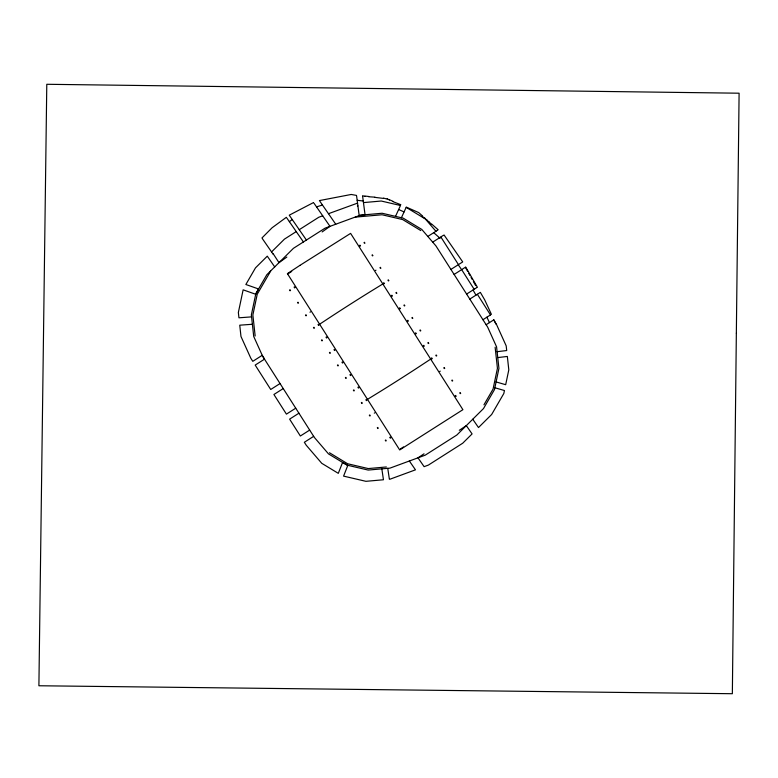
<?xml version="1.0" encoding="UTF-8"?>
<svg xmlns="http://www.w3.org/2000/svg" width="778" height="778" viewBox="0 0 778 778"><rect width="100%" height="100%" fill="white"/><g stroke="black" fill="none" stroke-linecap="round" stroke-linejoin="round"><path stroke-width="1.17" d="M364.921 196.338L362.548 195.716M368.646 196.756L374.889 197.155M374.84 197.359L383.447 198.409M387.113 199.071L383.515 198.108M389.389 200.072L387.201 198.701M392.851 201.609L400.835 204.711M395.516 216.372L400.485 205.47M401.409 217.752L405.921 207.872M270.647 271.075L257.236 294.23L252.869 314.983L255.155 335.999M483.955 404.803L493.058 389.097L497.434 368.334L495.129 347.251M422.376 216.381L424.068 217.889M426.918 220.407L424.311 217.548M428.62 221.915L427.171 220.067M431.469 224.434L428.863 221.565M261.914 238.01L272.086 227.769L286.362 217.305M271.571 251.916L284.447 239.128L296.253 231.601M289.231 215.195L313.524 202.552M289.367 221.652L292.246 219.542M286.839 257.071L278.991 262.653L273.234 253.813M322.141 231.932L329.989 226.349L314.011 203.233M424.039 453.798L418 457.824L424.107 466.664L428.377 465.088L462.716 443.217L472.081 433.92L466.323 425.615L459.283 430.312M319.612 324.222L332.118 315.985A237.212 28.912 -32.5 0 1 370.065 291.808L382.825 283.96M430.681 359.105L418.175 367.342A237.212 28.912 -32.5 0 1 380.228 391.509L367.479 399.357M299.258 229.685L318.786 217.247L322.705 215.807M287.646 274.031L291.721 271.434M289.533 290.038L290.038 289.727L290.515 290.476L290.019 290.797M294.045 287.17L294.551 286.849L295.027 287.607L294.522 287.918M360.01 245.158L359.514 245.469L359.99 246.227L360.496 245.906M364.522 242.279L364.016 242.6L364.503 243.349L364.999 243.037M297.517 302.564L298.013 302.243L298.489 303.002L297.993 303.313M372.497 254.805L372.001 255.126L372.477 255.874L372.973 255.554M427.812 236.444L437.479 230.288M305.491 315.09L305.987 314.769L306.474 315.518L305.968 315.839M309.994 312.221L310.5 311.9M375.463 270.52L375.969 270.199M380.471 267.331L379.975 267.651L380.452 268.4L380.948 268.079M432.704 242.133L443.275 235.403M313.466 327.616L313.972 327.295L314.448 328.044L313.942 328.365M317.978 324.737L318.474 324.416L318.951 325.175L318.455 325.496M383.943 282.725L383.437 283.046L383.924 283.795L384.42 283.474M388.446 279.847L387.95 280.168L388.426 280.926L388.932 280.605M321.44 340.132L321.946 339.811L322.423 340.57L321.917 340.89M325.953 337.263L326.449 336.942L326.935 337.691L326.429 338.012M391.918 295.241L391.422 295.562L391.898 296.321L392.394 296M396.43 292.372L395.924 292.693L396.401 293.442L396.906 293.121M450.919 269.431L457.542 265.21M462.015 262.361L458.261 264.753L461.597 269.665L465.351 267.272L467.646 271.337M280.041 383.544L270.725 389.486L255.184 365.086L264.51 359.154L262.235 355.313L252.792 361.332L250.808 358.22L240.976 336.475L239.75 325.185L252.383 324.27M329.415 352.658L329.921 352.337L330.397 353.086L329.901 353.406M333.927 349.789L334.423 349.468L334.91 350.217L334.404 350.538M399.892 307.767L399.396 308.088L399.873 308.837L400.369 308.516M404.404 304.898L403.899 305.219L404.385 305.968L404.881 305.647M454.109 274.44L460.751 270.209M283.241 388.553L273.914 394.495L286.421 414.129L295.737 408.187M337.399 365.183L337.895 364.863L338.372 365.611L337.876 365.932M341.902 362.305L342.408 361.994L342.884 362.743L342.378 363.063M407.866 320.293L407.371 320.614L407.847 321.363L408.353 321.042M412.379 317.424L411.883 317.735L412.359 318.494L412.855 318.173M466.615 294.074L476.797 287.578M345.374 377.7L345.87 377.388L346.346 378.137L345.85 378.458M349.876 374.831L350.382 374.51L350.859 375.268L350.363 375.579M415.851 332.819L415.345 333.13L415.822 333.888L416.327 333.567M420.353 329.94L419.857 330.261L420.334 331.01L420.83 330.699M469.805 299.083L479.725 292.761M298.937 413.196L289.611 419.138L300.357 436.011L309.683 430.078M353.348 390.225L353.844 389.904L354.33 390.663L353.825 390.974M357.861 387.356L358.357 387.036L358.833 387.784L358.337 388.105M423.825 345.335L423.32 345.656L423.806 346.404L424.302 346.093M428.328 342.466L427.832 342.787L428.308 343.536L428.814 343.215M482.953 319.719L490.685 314.789M361.323 402.751L361.828 402.43L362.305 403.179L361.799 403.5M365.835 399.882L366.331 399.561L366.808 400.31L366.312 400.631M431.8 357.861L431.304 358.181L431.78 358.93L432.276 358.609M436.312 354.992L435.806 355.313L436.283 356.061L436.789 355.74M486.143 324.727L493.203 320.225M313.67 436.341L304.344 442.274L306.231 445.23L321.771 463.328L338.294 473.345L342.583 462.443L347.834 465.332L343.584 476.117L365.923 481.319L383.457 479.763L381.833 468.862M369.297 415.267L369.803 414.956L370.279 415.705L369.783 416.026M444.287 367.508L443.781 367.829L444.257 368.577L444.763 368.266M374.286 413.147L374.792 412.836M439.755 371.456L440.251 371.135M377.281 427.793L377.777 427.472L378.254 428.231L377.758 428.542M452.261 380.034L451.755 380.354L452.242 381.103L452.738 380.782M385.256 440.319L385.752 439.998L386.228 440.747L385.732 441.068M389.759 437.45L390.264 437.129L390.741 437.878L390.235 438.199M455.733 395.428L455.227 395.749L455.704 396.498L456.209 396.177M460.236 392.559L459.74 392.88L460.216 393.629L460.712 393.308M400.466 448.906L403.519 446.951M328.462 213.697L357.54 203.126M316.539 206.899L322.442 205.003M319.398 200.588L351.228 194.461L356.528 195.424M497.113 351.685L506.702 350.547L506.186 345.86L496.354 324.125L493.68 319.923M497.755 357.588L507.344 356.45L508.802 369.861L505.681 384.702L496.082 381.93M357.403 205.898L357.899 205.859M363.452 202.601L381.249 201.025L400.466 205.499M355.361 217.12L382.017 214.757L402.673 219.571L420.81 230.57M386.365 466.965L368.276 468.57L347.62 463.756L329.483 452.757M251.576 316.879L238.943 317.803L238.36 312.484L243.135 289.834L255.709 294.269L258.559 288.978L245.858 284.495L255.495 267.865L267.282 256.166L274.712 266.903M364.989 196.066L368.714 196.484M357.17 200.306L363.248 200.987M494.857 387.755L504.445 390.527L503.833 393.483L491.667 414.47L478.499 427.55L472.752 419.235M389.467 199.761L392.929 201.278M406.272 207.104L418.681 212.579L422.61 216.06M398.637 209.525L404.074 211.917M406.155 207.347L425.391 219.017L435.923 231.28M431.722 224.083L438.218 229.811M444.014 234.927L462.716 261.914M433.725 232.68L439.512 237.796M439.463 237.825L440.047 238.486M262.4 238.7L273.321 254.464M319.914 201.337L335.746 224.229M289.708 215.876L306.415 240.042M286.829 217.986L303.41 241.958M409.364 461.004L415.471 469.834L390.089 479.17L389.379 479.238L387.755 468.337M440.941 237.115L458.456 264.627M461.646 269.635L474.152 289.27M477.352 294.279L490.49 314.915M465.691 267.058L477.371 287.218M480.347 292.363L484.684 299.841L491.404 314.331M468.784 273.37L469.931 275.393M471.079 277.425L472.227 279.458M473.364 281.49L475.659 285.555M473.043 289.98L475.961 295.154M493.923 319.768L495.917 324.076M486.921 317.181L489.45 322.617M362.665 196.571L365.057 214.767L359.183 215.613L356.587 195.891M736.348 333.179L732.351 693.713L38.9 685.758L46.787 84.287L739.1 93.204L736.348 333.179M255.836 293.695L251.362 314.915L253.716 336.466L262.643 356.227L314.38 437.46L328.511 453.905L347.056 465.147L368.179 470.068L389.973 468.132L425.196 455.179L456.861 435.009L483.498 408.567L494.468 389.632L498.931 368.412L496.578 346.852L487.65 327.1L435.913 245.867L421.783 229.422L403.237 218.18L382.124 213.25L360.331 215.185L325.097 228.149L293.442 248.308L266.796 274.76L255.836 293.695M299.9 265.395L287.393 273.632L399.697 449.947L462.9 409.685L350.606 233.381L299.9 265.395"/></g></svg>
